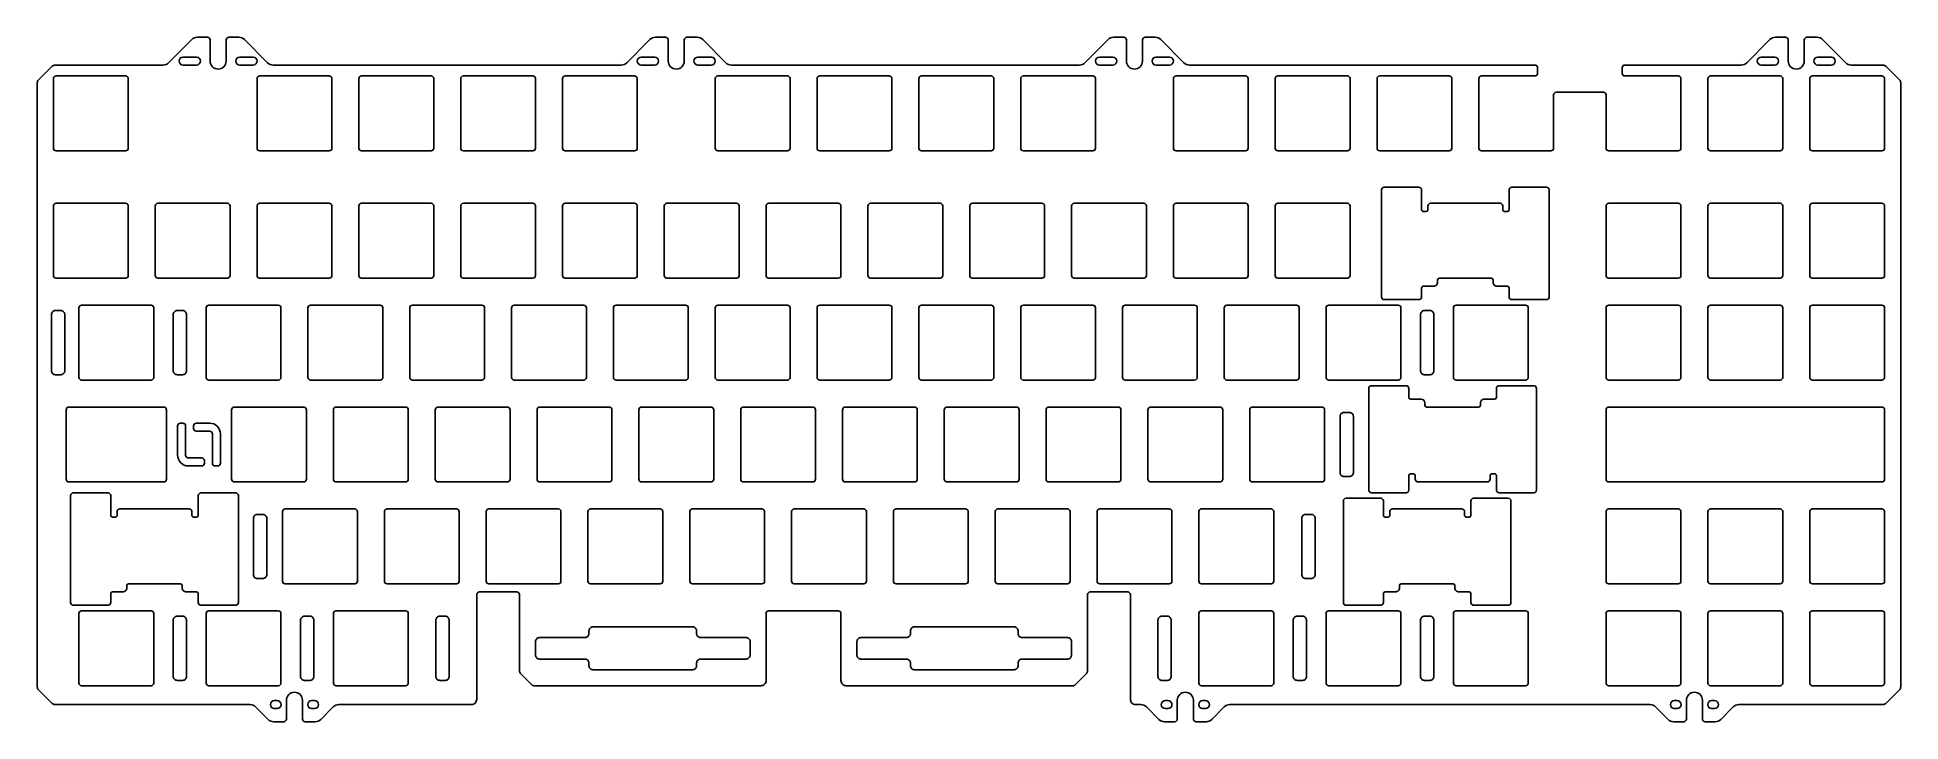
# Model space of a CAD drawing. Header units: millimetres. Extents: x -174 to 174, y -64 to 64.
import ezdxf

# ---------------------------------------------------------------- set-up
doc = ezdxf.new("R2010")
doc.units = ezdxf.units.MM
doc.layers.get('0').update_dxf_attribs({"linetype": 'CONTINUOUS'})

msp = doc.modelspace()

# ---------------------------------------------------------------- linework, layer by layer
for points in [[(33.22, -61.22, 0.198912), (32.16, -60.78), (31.19, -60.78, -0.414214), (30.19, -59.78), (30.19, -40.21, 0.414214), (29.69, -39.71), (22.69, -39.71, 0.414214), (22.19, -40.21), (22.19, -54.45, -0.198912), (21.97, -54.98), (19.91, -57.04, -0.198912), (19.38, -57.26), (-22.96, -57.26, -0.414214), (-23.96, -56.26), (-23.96, -43.76, 0.414214), (-24.46, -43.26), (-37.46, -43.26, 0.414214), (-37.96, -43.76), (-37.96, -56.26, -0.414214), (-38.96, -57.26), (-81.3, -57.26, -0.198912), (-81.83, -57.04), (-83.89, -54.98, -0.198912), (-84.11, -54.45), (-84.11, -40.21, 0.414214), (-84.61, -39.71), (-91.61, -39.71, 0.414214), (-92.11, -40.21), (-92.11, -59.78, -0.414214), (-93.11, -60.78), (-117.89, -60.78, 0.198912), (-118.95, -61.22), (-121.27, -63.54, -0.198912), (-122.33, -63.98), (-124.21, -63.98, -0.414214), (-124.71, -63.48), (-124.71, -59.96, 1), (-127.71, -59.96), (-127.71, -63.48, -0.414214), (-128.21, -63.98), (-130.08, -63.98, -0.198912), (-131.15, -63.54), (-133.47, -61.22, 0.198912), (-134.53, -60.78), (-171.02, -60.78, -0.198912), (-171.55, -60.56), (-174.11, -58, -0.198912), (-174.33, -57.47), (-174.33, 55.47, -0.198912), (-174.11, 56), (-171.55, 58.56, -0.198912), (-171.02, 58.78), (-150.82, 58.78, 0.198912), (-149.75, 59.22), (-145.43, 63.54, -0.198912), (-144.37, 63.98), (-142.49, 63.98, -0.414214), (-141.99, 63.48), (-141.99, 59.53, 1), (-138.99, 59.53), (-138.99, 63.48, -0.414214), (-138.49, 63.98), (-136.62, 63.98, -0.198912), (-135.55, 63.54), (-131.23, 59.22, 0.198912), (-130.17, 58.78), (-65.09, 58.78, 0.198912), (-64.03, 59.22), (-59.71, 63.54, -0.198912), (-58.65, 63.98), (-56.77, 63.98, -0.414214), (-56.27, 63.48), (-56.27, 59.53, 1), (-53.27, 59.53), (-53.27, 63.48, -0.414214), (-52.77, 63.98), (-50.89, 63.98, -0.198912), (-49.83, 63.54), (-45.51, 59.22, 0.198912), (-44.45, 58.78), (20.63, 58.78, 0.198912), (21.7, 59.22), (26.02, 63.54, -0.198912), (27.08, 63.98), (28.96, 63.98, -0.414214), (29.46, 63.48), (29.46, 59.53, 1), (32.46, 59.53), (32.46, 63.48, -0.414214), (32.96, 63.98), (34.83, 63.98, -0.198912), (35.9, 63.54), (40.22, 59.22, 0.198912), (41.28, 58.78), (105.89, 58.78, -0.414214), (106.39, 58.28), (106.39, 57.26, -0.414214), (105.89, 56.76), (95.89, 56.76, 0.414214), (95.39, 56.26), (95.39, 43.26, 0.414214), (95.89, 42.76), (108.89, 42.76, 0.414214), (109.39, 43.26), (109.39, 53.21, -0.414214), (109.89, 53.71), (118.71, 53.71, -0.414214), (119.21, 53.21), (119.21, 43.26, 0.414214), (119.71, 42.76), (132.71, 42.76, 0.414214), (133.21, 43.26), (133.21, 56.26, 0.414214), (132.71, 56.76), (122.71, 56.76, -0.414214), (122.21, 57.26), (122.21, 58.28, -0.414214), (122.71, 58.78), (144.46, 58.78, 0.198912), (145.52, 59.22), (149.84, 63.54, -0.198912), (150.9, 63.98), (152.78, 63.98, -0.414214), (153.28, 63.48), (153.28, 59.53, 1), (156.28, 59.53), (156.28, 63.48, -0.414214), (156.78, 63.98), (158.66, 63.98, -0.198912), (159.72, 63.54), (164.04, 59.22, 0.198912), (165.1, 58.78), (171.02, 58.78, -0.198912), (171.55, 58.56), (174.11, 56, -0.198912), (174.33, 55.47), (174.33, -57.47, -0.198912), (174.11, -58), (171.55, -60.56, -0.198912), (171.02, -60.78), (144.05, -60.78, 0.198912), (142.99, -61.22), (140.67, -63.54, -0.198912), (139.61, -63.98), (137.73, -63.98, -0.414214), (137.23, -63.48), (137.23, -59.96, 1), (134.23, -59.96), (134.23, -63.48, -0.414214), (133.73, -63.98), (131.85, -63.98, -0.198912), (130.79, -63.54), (128.47, -61.22, 0.198912), (127.41, -60.78), (48.8, -60.78, 0.198912), (47.74, -61.22), (45.42, -63.54, -0.198912), (44.36, -63.98), (42.48, -63.98, -0.414214), (41.98, -63.48), (41.98, -59.96, 1), (38.98, -59.96), (38.98, -63.48, -0.414214), (38.48, -63.98), (36.6, -63.98, -0.198912), (35.54, -63.54)], [(-144.54, 58.78, 1), (-144.54, 60.28), (-147.04, 60.28, 1), (-147.04, 58.78)], [(-136.44, 60.28, 1), (-136.44, 58.78), (-133.94, 58.78, 1), (-133.94, 60.28)], [(-61.32, 60.28, 1), (-61.32, 58.78), (-58.82, 58.78, 1), (-58.82, 60.28)], [(-48.22, 58.78), (-50.72, 58.78, -1), (-50.72, 60.28), (-48.22, 60.28, -1)], [(24.41, 60.28, 1), (24.41, 58.78), (26.91, 58.78, 1), (26.91, 60.28)], [(37.51, 58.78, 1), (37.51, 60.28), (35.01, 60.28, 1), (35.01, 58.78)], [(150.73, 58.78, 1), (150.73, 60.28), (148.23, 60.28, 1), (148.23, 58.78)], [(161.33, 58.78), (158.83, 58.78, -1), (158.83, 60.28), (161.33, 60.28, -1)], [(-157.81, 42.76, 0.414214), (-157.31, 43.26), (-157.31, 56.26, 0.414214), (-157.81, 56.76), (-170.81, 56.76, 0.414214), (-171.31, 56.26), (-171.31, 43.26, 0.414214), (-170.81, 42.76)], [(-119.71, 42.76, 0.414214), (-119.21, 43.26), (-119.21, 56.26, 0.414214), (-119.71, 56.76), (-132.71, 56.76, 0.414214), (-133.21, 56.26), (-133.21, 43.26, 0.414214), (-132.71, 42.76)], [(-114.16, 43.26), (-114.16, 56.26, -0.414214), (-113.66, 56.76), (-100.66, 56.76, -0.414214), (-100.16, 56.26), (-100.16, 43.26, -0.414214), (-100.66, 42.76), (-113.66, 42.76, -0.414214)], [(-81.11, 56.26, 0.414214), (-81.61, 56.76), (-94.61, 56.76, 0.414214), (-95.11, 56.26), (-95.11, 43.26, 0.414214), (-94.61, 42.76), (-81.61, 42.76, 0.414214), (-81.11, 43.26)], [(-75.56, 56.76, 0.414214), (-76.06, 56.26), (-76.06, 43.26, 0.414214), (-75.56, 42.76), (-62.56, 42.76, 0.414214), (-62.06, 43.26), (-62.06, 56.26, 0.414214), (-62.56, 56.76)], [(-46.98, 56.76), (-33.98, 56.76, -0.414214), (-33.48, 56.26), (-33.48, 43.26, -0.414214), (-33.98, 42.76), (-46.98, 42.76, -0.414214), (-47.48, 43.26), (-47.48, 56.26, -0.414214)], [(-14.93, 42.76), (-27.93, 42.76, -0.414214), (-28.43, 43.26), (-28.43, 56.26, -0.414214), (-27.93, 56.76), (-14.93, 56.76, -0.414214), (-14.43, 56.26), (-14.43, 43.26, -0.414214)], [(-9.38, 43.26), (-9.38, 56.26, -0.414214), (-8.88, 56.76), (4.12, 56.76, -0.414214), (4.62, 56.26), (4.62, 43.26, -0.414214), (4.12, 42.76), (-8.88, 42.76, -0.414214)], [(9.67, 43.26, 0.414214), (10.17, 42.76), (23.17, 42.76, 0.414214), (23.67, 43.26), (23.67, 56.26, 0.414214), (23.17, 56.76), (10.17, 56.76, 0.414214), (9.67, 56.26)], [(51.74, 42.76, 0.414214), (52.24, 43.26), (52.24, 56.26, 0.414214), (51.74, 56.76), (38.74, 56.76, 0.414214), (38.24, 56.26), (38.24, 43.26, 0.414214), (38.74, 42.76)], [(57.79, 56.76, 0.414214), (57.29, 56.26), (57.29, 43.26, 0.414214), (57.79, 42.76), (70.79, 42.76, 0.414214), (71.29, 43.26), (71.29, 56.26, 0.414214), (70.79, 56.76)], [(89.84, 42.76, 0.414214), (90.34, 43.26), (90.34, 56.26, 0.414214), (89.84, 56.76), (76.84, 56.76, 0.414214), (76.34, 56.26), (76.34, 43.26, 0.414214), (76.84, 42.76)], [(151.76, 42.76), (138.76, 42.76, -0.414214), (138.26, 43.26), (138.26, 56.26, -0.414214), (138.76, 56.76), (151.76, 56.76, -0.414214), (152.26, 56.26), (152.26, 43.26, -0.414214)], [(157.81, 56.76), (170.81, 56.76, -0.414214), (171.31, 56.26), (171.31, 43.26, -0.414214), (170.81, 42.76), (157.81, 42.76, -0.414214), (157.31, 43.26), (157.31, 56.26, -0.414214)], [(84.98, 17.44, 0.414214), (84.68, 17.14), (84.68, 15.44, -0.414214), (84.18, 14.94), (77.68, 14.94, -0.414214), (77.18, 15.44), (77.18, 35.44, -0.414214), (77.68, 35.94), (84.18, 35.94, -0.414214), (84.68, 35.44), (84.68, 31.74, 0.414214), (84.98, 31.44), (85.57, 31.44, 0.414214), (85.87, 31.74), (85.87, 32.44, -0.414214), (86.37, 32.94), (99.37, 32.94, -0.414214), (99.87, 32.44), (99.87, 31.74, 0.414214), (100.17, 31.44), (100.76, 31.44, 0.414214), (101.06, 31.74), (101.06, 35.44, -0.414214), (101.56, 35.94), (108.06, 35.94, -0.414214), (108.56, 35.44), (108.56, 15.44, -0.414214), (108.06, 14.94), (101.56, 14.94, -0.414214), (101.06, 15.44), (101.06, 17.14, 0.414213), (100.76, 17.44), (98.81, 17.44, -0.414214), (98.06, 18.19), (98.06, 18.64, 0.414213), (97.76, 18.94), (87.98, 18.94, 0.410964), (87.68, 18.64), (87.68, 18.19, -0.414214), (86.93, 17.44)], [(-171.31, 19.44), (-171.31, 32.44, -0.414214), (-170.81, 32.94), (-157.81, 32.94, -0.414214), (-157.31, 32.44), (-157.31, 19.44, -0.414214), (-157.81, 18.94), (-170.81, 18.94, -0.414214)], [(-138.76, 18.94, 0.414214), (-138.26, 19.44), (-138.26, 32.44, 0.414214), (-138.76, 32.94), (-151.76, 32.94, 0.414214), (-152.26, 32.44), (-152.26, 19.44, 0.414214), (-151.76, 18.94)], [(-132.71, 32.94), (-119.71, 32.94, -0.414214), (-119.21, 32.44), (-119.21, 19.44, -0.414214), (-119.71, 18.94), (-132.71, 18.94, -0.414214), (-133.21, 19.44), (-133.21, 32.44, -0.414214)], [(-114.16, 19.44), (-114.16, 32.44, -0.414214), (-113.66, 32.94), (-100.66, 32.94, -0.414214), (-100.16, 32.44), (-100.16, 19.44, -0.414214), (-100.66, 18.94), (-113.66, 18.94, -0.414214)], [(-94.61, 32.94), (-81.61, 32.94, -0.414214), (-81.11, 32.44), (-81.11, 19.44, -0.414214), (-81.61, 18.94), (-94.61, 18.94, -0.414214), (-95.11, 19.44), (-95.11, 32.44, -0.414214)], [(-62.06, 32.44), (-62.06, 19.44, -0.414214), (-62.56, 18.94), (-75.56, 18.94, -0.414214), (-76.06, 19.44), (-76.06, 32.44, -0.414214), (-75.56, 32.94), (-62.56, 32.94, -0.414214)], [(-56.51, 32.94, 0.414214), (-57.01, 32.44), (-57.01, 19.44, 0.414214), (-56.51, 18.94), (-43.51, 18.94, 0.414214), (-43.01, 19.44), (-43.01, 32.44, 0.414214), (-43.51, 32.94)], [(-24.46, 18.94, 0.414214), (-23.96, 19.44), (-23.96, 32.44, 0.414214), (-24.46, 32.94), (-37.46, 32.94, 0.414214), (-37.96, 32.44), (-37.96, 19.44, 0.414214), (-37.46, 18.94)], [(-18.41, 32.94), (-5.41, 32.94, -0.414214), (-4.91, 32.44), (-4.91, 19.44, -0.414214), (-5.41, 18.94), (-18.41, 18.94, -0.414214), (-18.91, 19.44), (-18.91, 32.44, -0.414214)], [(13.64, 18.94), (0.64, 18.94, -0.414214), (0.14, 19.44), (0.14, 32.44, -0.414214), (0.64, 32.94), (13.64, 32.94, -0.414214), (14.14, 32.44), (14.14, 19.44, -0.414214)], [(19.19, 19.44, 0.414214), (19.69, 18.94), (32.69, 18.94, 0.414214), (33.19, 19.44), (33.19, 32.44, 0.414214), (32.69, 32.94), (19.69, 32.94, 0.414214), (19.19, 32.44)], [(38.74, 32.94, 0.414214), (38.24, 32.44), (38.24, 19.44, 0.414214), (38.74, 18.94), (51.74, 18.94, 0.414214), (52.24, 19.44), (52.24, 32.44, 0.414214), (51.74, 32.94)], [(57.29, 19.44, 0.414214), (57.79, 18.94), (70.79, 18.94, 0.414214), (71.29, 19.44), (71.29, 32.44, 0.414214), (70.79, 32.94), (57.79, 32.94, 0.414214), (57.29, 32.44)], [(119.71, 32.94, 0.414214), (119.21, 32.44), (119.21, 19.44, 0.414214), (119.71, 18.94), (132.71, 18.94, 0.414214), (133.21, 19.44), (133.21, 32.44, 0.414214), (132.71, 32.94)], [(151.76, 18.94), (138.76, 18.94, -0.414214), (138.26, 19.44), (138.26, 32.44, -0.414214), (138.76, 32.94), (151.76, 32.94, -0.414214), (152.26, 32.44), (152.26, 19.44, -0.414214)], [(157.31, 19.44, 0.414214), (157.81, 18.94), (170.81, 18.94, 0.414214), (171.31, 19.44), (171.31, 32.44, 0.414214), (170.81, 32.94), (157.81, 32.94, 0.414214), (157.31, 32.44)], [(-170.94, 12.89), (-169.94, 12.89, -0.414214), (-169.19, 12.14), (-169.19, 1.64, -0.414214), (-169.94, 0.89), (-170.94, 0.89, -0.414214), (-171.69, 1.64), (-171.69, 12.14, -0.414214)], [(-153.04, -0.11), (-166.04, -0.11, -0.414214), (-166.54, 0.39), (-166.54, 13.39, -0.414214), (-166.04, 13.89), (-153.04, 13.89, -0.414214), (-152.54, 13.39), (-152.54, 0.39, -0.414214)], [(-146.39, 12.14, 0.414214), (-147.14, 12.89), (-148.14, 12.89, 0.414214), (-148.89, 12.14), (-148.89, 1.64, 0.414214), (-148.14, 0.89), (-147.14, 0.89, 0.414214), (-146.39, 1.64)], [(-142.23, 13.89, 0.414214), (-142.73, 13.39), (-142.73, 0.39, 0.414214), (-142.23, -0.11), (-129.23, -0.11, 0.414214), (-128.73, 0.39), (-128.73, 13.39, 0.414214), (-129.23, 13.89)], [(-123.18, 13.89), (-110.18, 13.89, -0.414214), (-109.68, 13.39), (-109.68, 0.39, -0.414214), (-110.18, -0.11), (-123.18, -0.11, -0.414214), (-123.68, 0.39), (-123.68, 13.39, -0.414214)], [(-90.63, 13.39, 0.414214), (-91.13, 13.89), (-104.13, 13.89, 0.414214), (-104.63, 13.39), (-104.63, 0.39, 0.414214), (-104.13, -0.11), (-91.13, -0.11, 0.414214), (-90.63, 0.39)], [(-72.08, -0.11), (-85.08, -0.11, -0.414214), (-85.58, 0.39), (-85.58, 13.39, -0.414214), (-85.08, 13.89), (-72.08, 13.89, -0.414214), (-71.58, 13.39), (-71.58, 0.39, -0.414214)], [(-52.53, 13.39, 0.414214), (-53.03, 13.89), (-66.03, 13.89, 0.414214), (-66.53, 13.39), (-66.53, 0.39, 0.414214), (-66.03, -0.11), (-53.03, -0.11, 0.414214), (-52.53, 0.39)], [(-33.48, 13.39, 0.414214), (-33.98, 13.89), (-46.98, 13.89, 0.414214), (-47.48, 13.39), (-47.48, 0.39, 0.414214), (-46.98, -0.11), (-33.98, -0.11, 0.414214), (-33.48, 0.39)], [(-14.93, -0.11), (-27.93, -0.11, -0.414214), (-28.43, 0.39), (-28.43, 13.39, -0.414214), (-27.93, 13.89), (-14.93, 13.89, -0.414214), (-14.43, 13.39), (-14.43, 0.39, -0.414214)], [(-9.38, 0.39), (-9.38, 13.39, -0.414214), (-8.88, 13.89), (4.12, 13.89, -0.414214), (4.62, 13.39), (4.62, 0.39, -0.414214), (4.12, -0.11), (-8.88, -0.11, -0.414214)], [(10.17, 13.89), (23.17, 13.89, -0.414214), (23.67, 13.39), (23.67, 0.39, -0.414214), (23.17, -0.11), (10.17, -0.11, -0.414214), (9.67, 0.39), (9.67, 13.39, -0.414214)], [(42.72, 13.39, 0.414214), (42.22, 13.89), (29.22, 13.89, 0.414214), (28.72, 13.39), (28.72, 0.39, 0.414214), (29.22, -0.11), (42.22, -0.11, 0.414214), (42.72, 0.39)], [(61.77, 13.39, 0.414214), (61.27, 13.89), (48.27, 13.89, 0.414214), (47.77, 13.39), (47.77, 0.39, 0.414214), (48.27, -0.11), (61.27, -0.11, 0.414214), (61.77, 0.39)], [(80.32, -0.11), (67.32, -0.11, -0.414214), (66.82, 0.39), (66.82, 13.39, -0.414214), (67.32, 13.89), (80.32, 13.89, -0.414214), (80.82, 13.39), (80.82, 0.39, -0.414214)], [(86.23, 0.89, 0.414214), (86.98, 1.64), (86.98, 12.14, 0.414214), (86.23, 12.89), (85.23, 12.89, 0.414214), (84.48, 12.14), (84.48, 1.64, 0.414214), (85.23, 0.89)], [(90.63, 0.39, 0.414214), (91.13, -0.11), (104.13, -0.11, 0.414214), (104.63, 0.39), (104.63, 13.39, 0.414214), (104.13, 13.89), (91.13, 13.89, 0.414214), (90.63, 13.39)], [(119.21, 0.39, 0.414214), (119.71, -0.11), (132.71, -0.11, 0.414214), (133.21, 0.39), (133.21, 13.39, 0.414214), (132.71, 13.89), (119.71, 13.89, 0.414214), (119.21, 13.39)], [(138.26, 0.39, 0.414214), (138.76, -0.11), (151.76, -0.11, 0.414214), (152.26, 0.39), (152.26, 13.39, 0.414214), (151.76, 13.89), (138.76, 13.89, 0.414214), (138.26, 13.39)], [(157.31, 0.39, 0.414214), (157.81, -0.11), (170.81, -0.11, 0.414214), (171.31, 0.39), (171.31, 13.39, 0.414214), (170.81, 13.89), (157.81, 13.89, 0.414214), (157.31, 13.39)], [(96.99, -19.16, 0.414214), (97.49, -18.66), (97.49, -17.96, -0.414214), (97.79, -17.66), (98.38, -17.66, -0.414214), (98.68, -17.96), (98.68, -20.66, 0.414214), (99.18, -21.16), (105.68, -21.16, 0.414214), (106.18, -20.66), (106.18, -1.66, 0.414214), (105.68, -1.16), (99.18, -1.16, 0.414214), (98.68, -1.66), (98.68, -3.36, -0.414213), (98.38, -3.66), (96.43, -3.66, 0.414214), (95.68, -4.41), (95.68, -4.86, -0.411392), (95.38, -5.16), (85.6, -5.16, -0.414213), (85.3, -4.86), (85.3, -4.41, 0.414213), (84.55, -3.66), (82.6, -3.66, -0.414215), (82.3, -3.36), (82.3, -1.66, 0.414214), (81.8, -1.16), (75.3, -1.16, 0.414214), (74.8, -1.66), (74.8, -20.66, 0.414214), (75.3, -21.16), (81.8, -21.16, 0.414214), (82.3, -20.66), (82.3, -17.96, -0.414214), (82.6, -17.66), (83.19, -17.66, -0.414214), (83.49, -17.96), (83.49, -18.66, 0.414214), (83.99, -19.16)], [(-168.93, -18.66, 0.414214), (-168.43, -19.16), (-150.66, -19.16, 0.414214), (-150.16, -18.66), (-150.16, -5.66, 0.414214), (-150.66, -5.16), (-168.43, -5.16, 0.414214), (-168.93, -5.66)], [(-123.97, -5.66, 0.414214), (-124.47, -5.16), (-137.47, -5.16, 0.414214), (-137.97, -5.66), (-137.97, -18.66, 0.414214), (-137.47, -19.16), (-124.47, -19.16, 0.414214), (-123.97, -18.66)], [(-105.42, -19.16), (-118.42, -19.16, -0.414214), (-118.92, -18.66), (-118.92, -5.66, -0.414214), (-118.42, -5.16), (-105.42, -5.16, -0.414214), (-104.92, -5.66), (-104.92, -18.66, -0.414214)], [(-86.37, -19.16), (-99.37, -19.16, -0.414214), (-99.87, -18.66), (-99.87, -5.66, -0.414214), (-99.37, -5.16), (-86.37, -5.16, -0.414214), (-85.87, -5.66), (-85.87, -18.66, -0.414214)], [(-66.82, -5.66, 0.414214), (-67.32, -5.16), (-80.32, -5.16, 0.414214), (-80.82, -5.66), (-80.82, -18.66, 0.414214), (-80.32, -19.16), (-67.32, -19.16, 0.414214), (-66.82, -18.66)], [(-61.27, -5.16, 0.414214), (-61.77, -5.66), (-61.77, -18.66, 0.414214), (-61.27, -19.16), (-48.27, -19.16, 0.414214), (-47.77, -18.66), (-47.77, -5.66, 0.414214), (-48.27, -5.16)], [(-42.72, -18.66), (-42.72, -5.66, -0.414214), (-42.22, -5.16), (-29.22, -5.16, -0.414214), (-28.72, -5.66), (-28.72, -18.66, -0.414214), (-29.22, -19.16), (-42.22, -19.16, -0.414214)], [(-23.67, -18.66, 0.414214), (-23.17, -19.16), (-10.17, -19.16, 0.414214), (-9.67, -18.66), (-9.67, -5.66, 0.414214), (-10.17, -5.16), (-23.17, -5.16, 0.414214), (-23.67, -5.66)], [(8.88, -19.16, 0.414214), (9.38, -18.66), (9.38, -5.66, 0.414214), (8.88, -5.16), (-4.12, -5.16, 0.414214), (-4.62, -5.66), (-4.62, -18.66, 0.414214), (-4.12, -19.16)], [(27.93, -19.16, 0.414214), (28.43, -18.66), (28.43, -5.66, 0.414214), (27.93, -5.16), (14.93, -5.16, 0.414214), (14.43, -5.66), (14.43, -18.66, 0.414214), (14.93, -19.16)], [(33.48, -18.66), (33.48, -5.66, -0.414214), (33.98, -5.16), (46.98, -5.16, -0.414214), (47.48, -5.66), (47.48, -18.66, -0.414214), (46.98, -19.16), (33.98, -19.16, -0.414214)], [(66.03, -19.16, 0.414214), (66.53, -18.66), (66.53, -5.66, 0.414214), (66.03, -5.16), (53.03, -5.16, 0.414214), (52.53, -5.66), (52.53, -18.66, 0.414214), (53.03, -19.16)], [(71.92, -6.91), (71.92, -17.41, -0.414214), (71.17, -18.16), (70.17, -18.16, -0.414214), (69.42, -17.41), (69.42, -6.91, -0.414214), (70.17, -6.16), (71.17, -6.16, -0.414214)], [(119.21, -18.66), (119.21, -5.66, -0.414214), (119.71, -5.16), (170.81, -5.16, -0.414214), (171.31, -5.66), (171.31, -18.66, -0.414214), (170.81, -19.16), (119.71, -19.16, -0.414214)], [(-147.57, -8.16), (-147.07, -8.16, -0.414214), (-146.57, -8.66), (-146.57, -14.16, 0.414214), (-146.07, -14.66), (-143.57, -14.66, -0.414214), (-143.07, -15.16), (-143.07, -15.66, -0.414214), (-143.57, -16.16), (-146.07, -16.16, -0.414214), (-148.07, -14.16), (-148.07, -8.66, -0.414214)], [(-142.07, -9.66), (-144.57, -9.66, -0.414214), (-145.07, -9.16), (-145.07, -8.66, -0.414214), (-144.57, -8.16), (-142.07, -8.16, -0.414214), (-140.07, -10.16), (-140.07, -15.66, -0.414214), (-140.57, -16.16), (-141.07, -16.16, -0.414214), (-141.57, -15.66), (-141.57, -10.16, 0.414214)], [(-161.09, -42.21), (-167.59, -42.21, -0.414214), (-168.09, -41.71), (-168.09, -21.71, -0.414214), (-167.59, -21.21), (-161.09, -21.21, -0.414214), (-160.59, -21.71), (-160.59, -25.41, 0.414214), (-160.29, -25.71), (-159.7, -25.71, 0.414214), (-159.4, -25.41), (-159.4, -24.71, -0.414214), (-158.9, -24.21), (-145.9, -24.21, -0.414214), (-145.4, -24.71), (-145.4, -25.41, 0.414214), (-145.1, -25.71), (-144.51, -25.71, 0.414214), (-144.21, -25.41), (-144.21, -21.71, -0.414214), (-143.71, -21.21), (-137.21, -21.21, -0.414214), (-136.71, -21.71), (-136.71, -41.71, -0.414214), (-137.21, -42.21), (-143.71, -42.21, -0.414214), (-144.21, -41.71), (-144.21, -40.01, 0.414214), (-144.51, -39.71), (-146.46, -39.71, -0.414214), (-147.21, -38.96), (-147.21, -38.51, 0.414213), (-147.51, -38.21), (-157.29, -38.21, 0.410994), (-157.59, -38.51), (-157.59, -38.96, -0.414214), (-158.34, -39.71), (-160.29, -39.71, 0.414214), (-160.59, -40.01), (-160.59, -41.71, -0.414214)], [(-127.94, -24.21, 0.414214), (-128.44, -24.71), (-128.44, -37.71, 0.414214), (-127.94, -38.21), (-114.94, -38.21, 0.414214), (-114.44, -37.71), (-114.44, -24.71, 0.414214), (-114.94, -24.21)], [(-109.39, -37.71), (-109.39, -24.71, -0.414214), (-108.89, -24.21), (-95.89, -24.21, -0.414214), (-95.39, -24.71), (-95.39, -37.71, -0.414214), (-95.89, -38.21), (-108.89, -38.21, -0.414214)], [(-76.34, -24.71, 0.414214), (-76.84, -24.21), (-89.84, -24.21, 0.414214), (-90.34, -24.71), (-90.34, -37.71, 0.414214), (-89.84, -38.21), (-76.84, -38.21, 0.414214), (-76.34, -37.71)], [(-71.29, -37.71), (-71.29, -24.71, -0.414214), (-70.79, -24.21), (-57.79, -24.21, -0.414214), (-57.29, -24.71), (-57.29, -37.71, -0.414214), (-57.79, -38.21), (-70.79, -38.21, -0.414214)], [(-38.24, -24.71, 0.414214), (-38.74, -24.21), (-51.74, -24.21, 0.414214), (-52.24, -24.71), (-52.24, -37.71, 0.414214), (-51.74, -38.21), (-38.74, -38.21, 0.414214), (-38.24, -37.71)], [(-32.69, -24.21, 0.414214), (-33.19, -24.71), (-33.19, -37.71, 0.414214), (-32.69, -38.21), (-19.69, -38.21, 0.414214), (-19.19, -37.71), (-19.19, -24.71, 0.414214), (-19.69, -24.21)], [(-0.64, -38.21, 0.414214), (-0.14, -37.71), (-0.14, -24.71, 0.414214), (-0.64, -24.21), (-13.64, -24.21, 0.414214), (-14.14, -24.71), (-14.14, -37.71, 0.414214), (-13.64, -38.21)], [(18.91, -24.71, 0.414214), (18.41, -24.21), (5.41, -24.21, 0.414214), (4.91, -24.71), (4.91, -37.71, 0.414214), (5.41, -38.21), (18.41, -38.21, 0.414214), (18.91, -37.71)], [(23.96, -37.71), (23.96, -24.71, -0.414214), (24.46, -24.21), (37.46, -24.21, -0.414214), (37.96, -24.71), (37.96, -37.71, -0.414214), (37.46, -38.21), (24.46, -38.21, -0.414214)], [(57.01, -24.71, 0.414214), (56.51, -24.21), (43.51, -24.21, 0.414214), (43.01, -24.71), (43.01, -37.71, 0.414214), (43.51, -38.21), (56.51, -38.21, 0.414214), (57.01, -37.71)], [(93.91, -41.71, 0.414214), (94.41, -42.21), (100.91, -42.21, 0.414214), (101.41, -41.71), (101.41, -22.71, 0.414214), (100.91, -22.21), (94.41, -22.21, 0.414214), (93.91, -22.71), (93.91, -25.41, -0.414214), (93.61, -25.71), (93.03, -25.71, -0.414214), (92.73, -25.41), (92.73, -24.71, 0.414214), (92.23, -24.21), (79.23, -24.21, 0.414214), (78.73, -24.71), (78.73, -25.41, -0.414214), (78.43, -25.71), (77.84, -25.71, -0.414214), (77.54, -25.41), (77.54, -22.71, 0.414214), (77.04, -22.21), (70.54, -22.21, 0.414214), (70.04, -22.71), (70.04, -23.72), (70.04, -38.69), (70.04, -41.71, 0.414214), (70.54, -42.21), (77.04, -42.21, 0.414214), (77.54, -41.71), (77.54, -40.01, -0.414214), (77.84, -39.71), (79.79, -39.71, 0.414214), (80.54, -38.96), (80.54, -38.51, -0.410752), (80.83, -38.21), (90.61, -38.21, -0.414213), (90.91, -38.51), (90.91, -38.96, 0.414214), (91.66, -39.71), (93.61, -39.71, -0.414213), (93.91, -40.01)], [(119.71, -24.21, 0.414214), (119.21, -24.71), (119.21, -37.71, 0.414214), (119.71, -38.21), (132.71, -38.21, 0.414214), (133.21, -37.71), (133.21, -24.71, 0.414214), (132.71, -24.21)], [(138.76, -24.21, 0.414214), (138.26, -24.71), (138.26, -37.71, 0.414214), (138.76, -38.21), (151.76, -38.21, 0.414214), (152.26, -37.71), (152.26, -24.71, 0.414214), (151.76, -24.21)], [(171.31, -24.71), (171.31, -37.71, -0.414214), (170.81, -38.21), (157.81, -38.21, -0.414214), (157.31, -37.71), (157.31, -24.71, -0.414214), (157.81, -24.21), (170.81, -24.21, -0.414214)], [(-133.89, -36.46, 0.414214), (-133.14, -37.21), (-132.14, -37.21, 0.414214), (-131.39, -36.46), (-131.39, -25.96, 0.414214), (-132.14, -25.21), (-133.14, -25.21, 0.414214), (-133.89, -25.96)], [(63.02, -25.21), (64.02, -25.21, -0.414214), (64.77, -25.96), (64.77, -36.46, -0.414214), (64.02, -37.21), (63.02, -37.21, -0.414214), (62.27, -36.46), (62.27, -25.96, -0.414214)], [(-166.54, -56.76), (-166.54, -43.76, -0.414214), (-166.04, -43.26), (-153.04, -43.26, -0.414214), (-152.54, -43.76), (-152.54, -56.76, -0.414214), (-153.04, -57.26), (-166.04, -57.26, -0.414214)], [(-148.14, -44.26, 0.414214), (-148.89, -45.01), (-148.89, -55.51, 0.414214), (-148.14, -56.26), (-147.14, -56.26, 0.414214), (-146.39, -55.51), (-146.39, -45.01, 0.414214), (-147.14, -44.26)], [(-142.73, -56.76, 0.414214), (-142.23, -57.26), (-129.23, -57.26, 0.414214), (-128.73, -56.76), (-128.73, -43.76, 0.414214), (-129.23, -43.26), (-142.23, -43.26, 0.414214), (-142.73, -43.76)], [(-124.32, -44.26, 0.414214), (-125.07, -45.01), (-125.07, -55.51, 0.414214), (-124.32, -56.26), (-123.32, -56.26, 0.414214), (-122.58, -55.51), (-122.58, -45.01, 0.414214), (-123.32, -44.26)], [(-104.92, -43.76), (-104.92, -56.76, -0.414214), (-105.42, -57.26), (-118.42, -57.26, -0.414214), (-118.92, -56.76), (-118.92, -43.76, -0.414214), (-118.42, -43.26), (-105.42, -43.26, -0.414214)], [(-97.26, -45.01, 0.414214), (-98.01, -44.26), (-99.01, -44.26, 0.414214), (-99.76, -45.01), (-99.76, -55.51, 0.414214), (-99.01, -56.26), (-98.01, -56.26, 0.414214), (-97.26, -55.51)], [(36.1, -44.26), (37.1, -44.26, -0.414214), (37.85, -45.01), (37.85, -55.51, -0.414214), (37.1, -56.26), (36.1, -56.26, -0.414214), (35.35, -55.51), (35.35, -45.01, -0.414214)], [(43.51, -43.26), (56.51, -43.26, -0.414214), (57.01, -43.76), (57.01, -56.76, -0.414214), (56.51, -57.26), (43.51, -57.26, -0.414214), (43.01, -56.76), (43.01, -43.76, -0.414214)], [(60.66, -55.51), (60.66, -45.01, -0.414214), (61.41, -44.26), (62.41, -44.26, -0.414214), (63.16, -45.01), (63.16, -55.51, -0.414214), (62.41, -56.26), (61.41, -56.26, -0.414214)], [(80.82, -43.76), (80.82, -56.76, -0.414214), (80.32, -57.26), (67.32, -57.26, -0.414214), (66.82, -56.76), (66.82, -43.76, -0.414214), (67.32, -43.26), (80.32, -43.26, -0.414214)], [(85.23, -44.26, 0.414214), (84.48, -45.01), (84.48, -55.51, 0.414214), (85.23, -56.26), (86.23, -56.26, 0.414214), (86.98, -55.51), (86.98, -45.01, 0.414214), (86.23, -44.26)], [(91.13, -43.26), (104.13, -43.26, -0.414214), (104.63, -43.76), (104.63, -56.76, -0.414214), (104.13, -57.26), (91.13, -57.26, -0.414214), (90.63, -56.76), (90.63, -43.76, -0.414214)], [(119.21, -56.76, 0.414214), (119.71, -57.26), (132.71, -57.26, 0.414214), (133.21, -56.76), (133.21, -43.76, 0.414214), (132.71, -43.26), (119.71, -43.26, 0.414214), (119.21, -43.76)], [(138.26, -56.76), (138.26, -43.76, -0.414214), (138.76, -43.26), (151.76, -43.26, -0.414214), (152.26, -43.76), (152.26, -56.76, -0.414214), (151.76, -57.26), (138.76, -57.26, -0.414214)], [(157.31, -56.76, 0.414214), (157.81, -57.26), (170.81, -57.26, 0.414214), (171.31, -56.76), (171.31, -43.76, 0.414214), (170.81, -43.26), (157.81, -43.26, 0.414214), (157.31, -43.76)], [(-70.36, -46.26, 0.414214), (-71.11, -47.01), (-71.11, -47.51, -0.414214), (-71.86, -48.26), (-80.36, -48.26, 0.414214), (-81.11, -49.01), (-81.11, -51.51, 0.414214), (-80.36, -52.26), (-71.86, -52.26, -0.414214), (-71.11, -53.01), (-71.11, -53.51, 0.414214), (-70.36, -54.26), (-51.71, -54.26, 0.414214), (-50.96, -53.51), (-50.96, -53.01, -0.414214), (-50.21, -52.26), (-41.71, -52.26, 0.414214), (-40.96, -51.51), (-40.96, -49.01, 0.414214), (-41.71, -48.26), (-50.21, -48.26, -0.414214), (-50.96, -47.51), (-50.96, -47.01, 0.414214), (-51.71, -46.26)], [(-10.96, -53.01, 0.414214), (-11.71, -52.26), (-20.21, -52.26, -0.414214), (-20.96, -51.51), (-20.96, -49.01, -0.414214), (-20.21, -48.26), (-11.71, -48.26, 0.414214), (-10.96, -47.51), (-10.96, -47.01, -0.414214), (-10.21, -46.26), (8.44, -46.26, -0.414214), (9.19, -47.01), (9.19, -47.51, 0.414214), (9.94, -48.26), (18.44, -48.26, -0.414214), (19.19, -49.01), (19.19, -51.51, -0.414214), (18.44, -52.26), (9.94, -52.26, 0.414214), (9.19, -53.01), (9.19, -53.51, -0.414214), (8.44, -54.26), (-10.21, -54.26, -0.414214), (-10.96, -53.51)], [(-129.96, -60.03), (-129.46, -60.03, -1), (-129.46, -61.53), (-129.96, -61.53, -1)], [(-122.46, -61.53), (-122.96, -61.53, -1), (-122.96, -60.03), (-122.46, -60.03, -1)], [(36.73, -60.03, 1), (36.73, -61.53), (37.23, -61.53, 1), (37.23, -60.03)], [(44.23, -61.53, 1), (44.23, -60.03), (43.73, -60.03, 1), (43.73, -61.53)], [(131.98, -60.03, 1), (131.98, -61.53), (132.48, -61.53, 1), (132.48, -60.03)], [(139.48, -61.53, 1), (139.48, -60.03), (138.98, -60.03, 1), (138.98, -61.53)]]:
    msp.add_lwpolyline(points, format="xyb", close=True)

doc.saveas('drawing.dxf')
